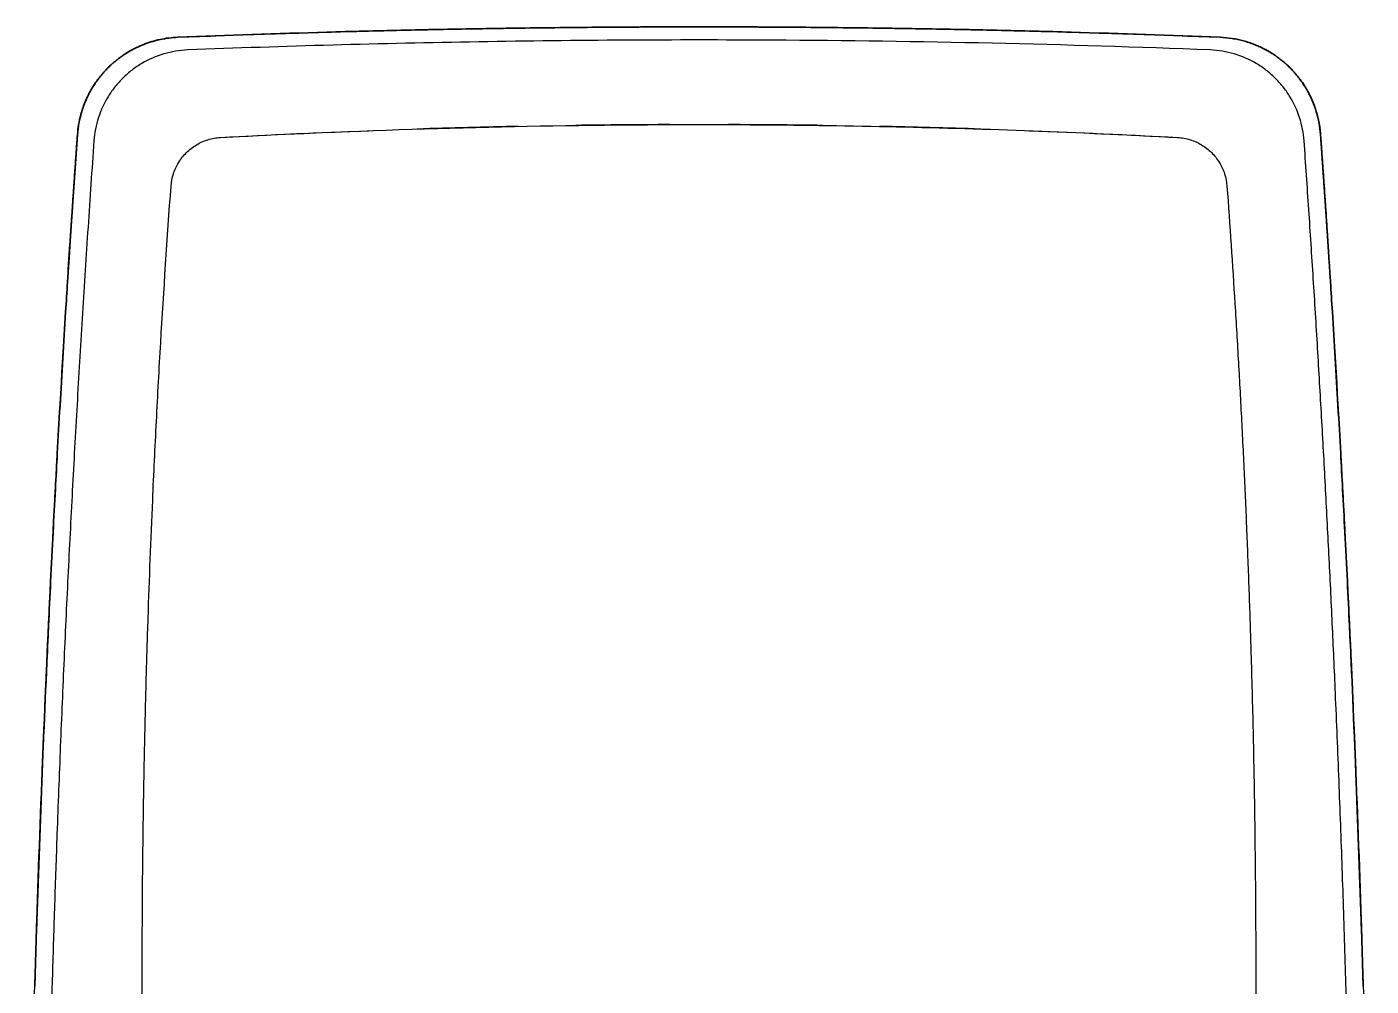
# Model space of a CAD drawing. Header units: millimetres. Extents: x 0 to 2114, y 0 to 2886.
# Drawn here: x 227 to 715.3, y 956.9 to 1305.4 of the extents above; entities that cross this region are included whole.
import ezdxf

# ---------------------------------------------------------------- set-up
doc = ezdxf.new("R2010")
doc.units = ezdxf.units.MM
doc.layers.add('Blocks', color=7, linetype='Continuous')
doc.layers.add('Blocks$Inner', color=7, linetype='Continuous', lineweight=25, true_color=0x007f00)
doc.layers.add('Blocks$Outline', color=7, linetype='Continuous', lineweight=35, true_color=0xff3f3f)

# ---------------------------------------------------------------- blocks, each defined once
blk = doc.blocks.new('Verus Stool Office Chair Back')
at = {"layer": 'Blocks$Inner'}
for points, knots in [([(281.83, 1301.65), (302.82, 1302.49), (334.32, 1303.53), (376.38, 1304.51), (407.94, 1305.04), (439.53, 1305.35), (471.12, 1305.46), (502.72, 1305.35), (534.31, 1305.04), (565.87, 1304.51), (607.92, 1303.53), (639.43, 1302.49), (660.41, 1301.65)], [1, 1, 1, 1, 1.166667, 1.25, 1.333333, 1.416667, 1.5, 1.583333, 1.666667, 1.75, 1.833333, 2, 2, 2, 2]), ([(399.93, 1304.89), (396.6, 1304.84), (388.76, 1304.71), (376.41, 1304.49), (358.39, 1304.1), (326.87, 1303.29), (299.84, 1302.37), (281.83, 1301.65)], [0.6878618, 0.6878618, 0.6878618, 0.6878618, 0.7142857, 0.75, 0.7857143, 0.8571429, 1, 1, 1, 1]), ([(459.5, 1305.41), (454.34, 1305.4), (444.67, 1305.36), (432.29, 1305.27), (425.06, 1305.2), (422.34, 1305.17)], [0.53063013, 0.53063013, 0.53063013, 0.53063013, 0.57142857, 0.60714286, 0.62866885, 0.62866885, 0.62866885, 0.62866885]), ([(519.9, 1305.17), (517.19, 1305.2), (509.96, 1305.27), (497.58, 1305.36), (487.91, 1305.4), (482.75, 1305.41)], [0.37132945, 0.37132945, 0.37132945, 0.37132945, 0.39285714, 0.42857143, 0.46936699, 0.46936699, 0.46936699, 0.46936699]), ([(660.41, 1301.65), (642.4, 1302.37), (615.38, 1303.29), (583.85, 1304.1), (565.83, 1304.49), (553.49, 1304.71), (545.65, 1304.84), (542.31, 1304.89)], [-2, -2, -2, -2, -1.8571429, -1.7857143, -1.75, -1.7142857, -1.687864, -1.687864, -1.687864, -1.687864]), ([(281.83, 1301.65), (280.7, 1301.61), (278.49, 1301.42), (275.84, 1300.96), (274.06, 1300.54), (273.06, 1300.27), (271.59, 1299.84), (269.48, 1299.11), (267.49, 1298.24), (266.31, 1297.66), (265.88, 1297.44), (265.25, 1297.11), (263.9, 1296.37), (262.33, 1295.38), (260.81, 1294.31), (259.83, 1293.56), (258.98, 1292.87), (258.04, 1292.07), (256.9, 1291.03), (255.6, 1289.7), (254.34, 1288.3), (253.15, 1286.83), (252.02, 1285.29), (250.97, 1283.69), (249.98, 1282), (249.07, 1280.25), (247.97, 1277.83), (246.35, 1273.36), (245.55, 1269.17), (245.35, 1266.28)], [1, 1, 1, 1, 1.053571, 1.107143, 1.133929, 1.147321, 1.160714, 1.214286, 1.267857, 1.28125, 1.287946, 1.294643, 1.321429, 1.375, 1.401786, 1.428571, 1.446429, 1.464286, 1.5, 1.535714, 1.571429, 1.607143, 1.642857, 1.678571, 1.714286, 1.75, 1.785714, 1.857143, 2, 2, 2, 2]), ([(656.85, 1297.03), (630.6, 1298.06), (577.79, 1299.69), (488.95, 1300.94), (408.8, 1300.48), (338.01, 1298.89), (302.89, 1297.71), (285.39, 1297.03)], [4, 4, 4, 4, 4.214286, 4.428571, 4.714286, 4.857143, 5, 5, 5, 5]), ([(696.9, 1266.28), (696.69, 1269.17), (695.9, 1273.36), (694.28, 1277.83), (693.17, 1280.25), (692.26, 1282), (691.28, 1283.69), (690.22, 1285.29), (689.1, 1286.83), (687.91, 1288.3), (686.65, 1289.7), (685.34, 1291.03), (683.98, 1292.28), (682.55, 1293.47), (681.06, 1294.59), (679.53, 1295.63), (678.2, 1296.44), (677.11, 1297.05), (676.26, 1297.5), (675.4, 1297.92), (674.24, 1298.46), (672.75, 1299.09), (671.2, 1299.65), (669.93, 1300.05), (668.94, 1300.34), (667.94, 1300.6), (666.57, 1300.91), (664.12, 1301.37), (661.92, 1301.59), (660.41, 1301.65)], [-3, -3, -3, -3, -2.857143, -2.785714, -2.75, -2.714286, -2.678571, -2.642857, -2.607143, -2.571429, -2.535714, -2.5, -2.464286, -2.428571, -2.392857, -2.357143, -2.321429, -2.303571, -2.285714, -2.267857, -2.25, -2.214286, -2.178571, -2.160714, -2.142857, -2.125, -2.107143, -2.071429, -2, -2, -2, -2]), ([(285.39, 1297.03), (282.44, 1296.91), (276.59, 1295.94), (269.9, 1293.02), (265.12, 1289.8), (261.86, 1286.98), (258.98, 1283.8), (255.67, 1279.13), (252.63, 1272.59), (251.51, 1266.88), (251.31, 1263.99)], [5, 5, 5, 5, 5.166667, 5.333333, 5.416667, 5.5, 5.583333, 5.666667, 5.833333, 6, 6, 6, 6]), ([(690.94, 1263.99), (690.73, 1266.88), (689.62, 1272.59), (686.58, 1279.13), (683.27, 1283.8), (680.38, 1286.98), (677.13, 1289.8), (672.35, 1293.02), (665.65, 1295.94), (659.81, 1296.91), (656.85, 1297.03)], [3, 3, 3, 3, 3.166667, 3.333333, 3.416667, 3.5, 3.583333, 3.666667, 3.833333, 4, 4, 4, 4]), ([(297.31, 1265.24), (321.88, 1266.57), (371.31, 1268.67), (454.44, 1270.29), (546.1, 1269.58), (612.17, 1267.01), (644.94, 1265.24)], [-1, -1, -1, -1, -0.785714, -0.571429, -0.285714, 0, 0, 0, 0]), ([(251.31, 1263.99), (250.58, 1253.54), (249.15, 1232.65), (247.15, 1201.34), (245.59, 1175.23), (244.41, 1154.41), (243.57, 1138.87), (242.75, 1123.3), (241.7, 1102.34), (240.45, 1075.8), (239.32, 1049.3), (238.49, 1028.06), (237.77, 1008.92), (237.15, 990.83), (236.61, 973.79), (236.22, 960.99), (235.85, 948.16), (235.51, 935.31), (235.19, 922.46), (234.89, 909.63), (234.62, 896.82), (234.36, 884), (234.13, 871.21), (233.85, 854.25), (233.56, 833.21), (233.39, 816.51), (233.32, 808.19)], [6, 6, 6, 6, 6.069444, 6.138889, 6.208333, 6.243056, 6.277778, 6.3125, 6.347222, 6.416667, 6.486111, 6.520833, 6.555556, 6.611111, 6.638889, 6.666667, 6.694444, 6.722222, 6.75, 6.777778, 6.805556, 6.833333, 6.861111, 6.888889, 6.944444, 7, 7, 7, 7]), ([(708.93, 808.19), (708.84, 818.51), (708.61, 839.33), (708.22, 865.77), (707.82, 887.35), (707.49, 903.55), (707.13, 919.59), (706.73, 935.6), (706.3, 951.59), (705.68, 972.92), (704.82, 999.57), (703.64, 1031.51), (702.42, 1061.27), (701.2, 1088.65), (699.98, 1113.84), (698.69, 1138.75), (697.32, 1163.62), (695.85, 1188.85), (694.29, 1214.05), (692.66, 1239.06), (691.52, 1255.69), (690.94, 1263.99)], [2, 2, 2, 2, 2.069444, 2.138889, 2.173611, 2.208333, 2.243056, 2.277778, 2.3125, 2.347222, 2.416667, 2.486111, 2.555556, 2.611111, 2.666667, 2.722222, 2.777778, 2.833333, 2.888889, 2.944444, 3, 3, 3, 3]), ([(268.87, 960.63), (268.87, 975.09), (268.99, 996.77), (269.38, 1025.63), (269.8, 1047.28), (270.34, 1068.9), (271.21, 1097.65), (272.4, 1128.69), (273.99, 1162.1), (276.08, 1200.2), (277.95, 1228.67), (279.34, 1247.6)], [24.092687, 24.092687, 24.092687, 24.092687, 24.242687, 24.317687, 24.392687, 24.467687, 24.542687, 24.692687, 24.792687, 24.892687, 25.092687, 25.092687, 25.092687, 25.092687]), ([(662.91, 1247.6), (663.95, 1233.29), (665.4, 1211.9), (667.09, 1183.46), (668.23, 1162.33), (669.26, 1141.16), (670.18, 1119.69), (671, 1098.05), (671.62, 1078.79), (672.08, 1061.97), (672.54, 1042.71), (673.16, 1008.98), (673.38, 979.99), (673.38, 960.63)], [2, 2, 2, 2, 2.15, 2.225, 2.3, 2.375, 2.45, 2.525, 2.6, 2.65, 2.7, 2.8, 3, 3, 3, 3]), ([(241.74, 1212.73), (241.51, 1209.13), (240.92, 1199.87), (240.35, 1190.6), (240.01, 1184.94)], [0.2773906, 0.2773906, 0.2773906, 0.2773906, 0.3333333, 0.4213052, 0.4213052, 0.4213052, 0.4213052]), ([(702.23, 1184.94), (701.89, 1190.6), (701.32, 1199.87), (700.74, 1209.13), (700.51, 1212.73)], [0.5786948, 0.5786948, 0.5786948, 0.5786948, 0.6666667, 0.7226094, 0.7226094, 0.7226094, 0.7226094]), ([(238.02, 1150.42), (237.79, 1146.12), (237.27, 1136.58), (236.76, 1127.04), (236.49, 1121.79)], [0.5999185, 0.5999185, 0.5999185, 0.5999185, 0.6666667, 0.7480436, 0.7480436, 0.7480436, 0.7480436]), ([(705.75, 1121.79), (705.48, 1127.04), (704.98, 1136.58), (704.46, 1146.12), (704.22, 1150.42)], [0.2519564, 0.2519564, 0.2519564, 0.2519564, 0.3333333, 0.4000815, 0.4000815, 0.4000815, 0.4000815]), ([(226.97, 805.01), (227.05, 814.31), (227.25, 833.12), (227.81, 871.76), (228.61, 911.34), (229.66, 951.08), (230.26, 970.82), (230.58, 980.66)], [2, 2, 2, 2, 2.166667, 2.333333, 2.666667, 2.833333, 3, 3, 3, 3]), ([(711.67, 980.66), (711.99, 970.82), (712.59, 951.08), (713.64, 911.34), (714.44, 871.76), (715, 833.12), (715.2, 814.31), (715.28, 805.01)], [2.010309, 2.010309, 2.010309, 2.010309, 2.176976, 2.343643, 2.676976, 2.843643, 3.010309, 3.010309, 3.010309, 3.010309]), ([(268.87, 831.06), (268.87, 835.6), (268.87, 844.71), (268.87, 858.51), (268.87, 872.36), (268.87, 887.7), (268.87, 904.85), (268.87, 929.45), (268.87, 948.15), (268.87, 960.63)], [23.092687, 23.092687, 23.092687, 23.092687, 23.19983, 23.306973, 23.414116, 23.521259, 23.664116, 23.806973, 24.092687, 24.092687, 24.092687, 24.092687]), ([(673.38, 960.63), (673.38, 951.24), (673.38, 937.19), (673.38, 918.52), (673.38, 903.07), (673.38, 885.88), (673.38, 867.42), (673.38, 848.86), (673.38, 836.66), (673.38, 830.59)], [3, 3, 3, 3, 3.214286, 3.321429, 3.428571, 3.571429, 3.714286, 3.857143, 4, 4, 4, 4])]:
    blk.add_open_spline(points, degree=3, knots=knots, dxfattribs=at)
for points in [[(265.43, 1297.2), (265.13, 1297.04), (264.52, 1296.71), (263.93, 1296.36), (263.64, 1296.18)], [(678.61, 1296.18), (678.32, 1296.36), (677.72, 1296.71), (677.12, 1297.04), (676.81, 1297.2)], [(258.6, 1292.55), (258.07, 1292.09), (257.54, 1291.62), (257.03, 1291.13)], [(685.21, 1291.13), (684.7, 1291.62), (684.18, 1292.09), (683.64, 1292.55)], [(252.76, 1286.29), (252.2, 1285.54), (251.68, 1284.77), (251.18, 1283.99)], [(691.07, 1283.99), (690.57, 1284.77), (690.04, 1285.54), (689.48, 1286.29)], [(249.02, 1280.1), (248.48, 1278.99), (248, 1277.85), (247.58, 1276.7)], [(694.67, 1276.7), (694.24, 1277.85), (693.76, 1278.99), (693.23, 1280.1)], [(245.35, 1266.28), (245.52, 1268.66), (245.91, 1271.03), (246.52, 1273.35)], [(460.4, 1269.91), (449.01, 1269.88), (437.61, 1269.78), (426.23, 1269.62)], [(516.02, 1269.62), (504.63, 1269.78), (493.24, 1269.88), (481.84, 1269.91)], [(695.72, 1273.35), (696.34, 1271.03), (696.73, 1268.66), (696.9, 1266.28)], [(242.51, 1224.78), (242.96, 1231.56), (243.87, 1245.15), (244.82, 1258.85), (245.31, 1265.72)], [(279.34, 1247.6), (279.45, 1249.13), (280.04, 1252.14), (281.96, 1256.3), (284.81, 1259.88), (288.44, 1262.7), (292.67, 1264.6), (295.75, 1265.15), (297.31, 1265.24)], [(297.31, 1265.24), (315.2, 1266.2), (333.14, 1267.02), (351.14, 1267.7)], [(405.51, 1269.26), (393.22, 1269.01), (380.95, 1268.69), (368.7, 1268.3)], [(573.55, 1268.3), (561.3, 1268.69), (549.02, 1269.01), (536.73, 1269.26)], [(591.1, 1267.7), (609.1, 1267.02), (627.04, 1266.2), (644.94, 1265.24)], [(644.94, 1265.24), (646.5, 1265.15), (649.58, 1264.6), (653.81, 1262.7), (657.44, 1259.88), (660.28, 1256.3), (662.2, 1252.14), (662.8, 1249.13), (662.91, 1247.6)], [(696.94, 1265.72), (697.43, 1258.85), (698.38, 1245.15), (699.29, 1231.56), (699.73, 1224.78)], [(230.58, 980.66), (231.92, 1022.08), (235.28, 1104.34), (239.91, 1184.98), (242.51, 1224.78)], [(699.73, 1224.78), (702.34, 1184.98), (706.97, 1104.34), (710.33, 1022.08), (711.67, 980.66)], [(234.82, 1087.76), (234.59, 1082.87), (234.37, 1077.97), (234.15, 1073.07)], [(708.1, 1073.07), (707.88, 1077.97), (707.65, 1082.87), (707.42, 1087.76)], [(234.15, 1073.07), (233.46, 1057.65), (232.16, 1026.6), (231.04, 995.14), (230.53, 979.31)], [(711.71, 979.31), (711.2, 995.14), (710.09, 1026.6), (708.79, 1057.65), (708.1, 1073.07)]]:
    blk.add_open_spline(points, degree=3, dxfattribs=at)
for points, weights in [([(245.31, 1265.72), (245.33, 1266), (245.35, 1266.28)], [0.915805971225, 0.914552672388, 0.913324605564]), ([(696.9, 1266.28), (696.92, 1266), (696.94, 1265.72)], [0.913324614215, 0.914552681119, 0.915805980037])]:
    blk.add_rational_spline(points, weights, degree=2, dxfattribs=at)
at = {"layer": 'Blocks$Outline'}
for points, knots in [([(399.93, 1304.89), (396.6, 1304.84), (388.76, 1304.71), (376.41, 1304.49), (358.39, 1304.1), (326.87, 1303.29), (299.84, 1302.37), (281.83, 1301.65)], [0.6878618, 0.6878618, 0.6878618, 0.6878618, 0.7142857, 0.75, 0.7857143, 0.8571429, 1, 1, 1, 1]), ([(422.34, 1305.17), (417.54, 1305.12), (410.07, 1305.04), (402.6, 1304.93), (399.93, 1304.89)], [-1.37133353, -1.37133353, -1.37133353, -1.37133353, -1.33333333, -1.31219357, -1.31219357, -1.31219357, -1.31219357]), ([(459.5, 1305.41), (454.34, 1305.4), (444.67, 1305.36), (432.29, 1305.27), (425.06, 1305.2), (422.34, 1305.17)], [0.53063013, 0.53063013, 0.53063013, 0.53063013, 0.57142857, 0.60714286, 0.62866885, 0.62866885, 0.62866885, 0.62866885]), ([(482.75, 1305.41), (478.87, 1305.42), (471.12, 1305.43), (463.37, 1305.42), (459.5, 1305.41)], [-1.53065462, -1.53065462, -1.53065462, -1.53065462, -1.5, -1.4693439, -1.4693439, -1.4693439, -1.4693439]), ([(519.9, 1305.17), (517.19, 1305.2), (509.96, 1305.27), (497.58, 1305.36), (487.91, 1305.4), (482.75, 1305.41)], [0.37132945, 0.37132945, 0.37132945, 0.37132945, 0.39285714, 0.42857143, 0.46936699, 0.46936699, 0.46936699, 0.46936699]), ([(542.31, 1304.89), (539.65, 1304.93), (532.18, 1305.04), (524.71, 1305.12), (519.9, 1305.17)], [-1.6878062, -1.6878062, -1.6878062, -1.6878062, -1.66666667, -1.62866459, -1.62866459, -1.62866459, -1.62866459]), ([(660.41, 1301.65), (642.4, 1302.37), (615.38, 1303.29), (583.85, 1304.1), (565.83, 1304.49), (553.49, 1304.71), (545.65, 1304.84), (542.31, 1304.89)], [0, 0, 0, 0, 0.1428571, 0.2142857, 0.25, 0.2857143, 0.312136, 0.312136, 0.312136, 0.312136]), ([(281.83, 1301.65), (280.7, 1301.61), (278.49, 1301.42), (275.84, 1300.96), (274.06, 1300.54), (273.06, 1300.27), (271.59, 1299.84), (269.48, 1299.11), (267.49, 1298.24), (266.31, 1297.66), (265.88, 1297.44), (265.62, 1297.31), (265.48, 1297.23), (265.43, 1297.2)], [-1, -1, -1, -1, -0.9464286, -0.8928571, -0.8660714, -0.8526786, -0.8392857, -0.7857143, -0.7321429, -0.71875, -0.7120536, -0.7053571, -0.7025676, -0.7025676, -0.7025676, -0.7025676]), ([(676.81, 1297.2), (676.63, 1297.3), (676.16, 1297.55), (675.4, 1297.92), (674.24, 1298.46), (672.75, 1299.09), (671.2, 1299.65), (669.93, 1300.05), (668.94, 1300.34), (667.94, 1300.6), (666.57, 1300.91), (664.12, 1301.37), (661.92, 1301.59), (660.41, 1301.65)], [-2.2974363, -2.2974363, -2.2974363, -2.2974363, -2.2857143, -2.2678571, -2.25, -2.2142857, -2.1785714, -2.1607143, -2.1428571, -2.125, -2.1071429, -2.0714286, -2, -2, -2, -2]), ([(263.64, 1296.18), (263.06, 1295.84), (262.11, 1295.23), (260.81, 1294.31), (259.83, 1293.56), (259.09, 1292.96), (258.73, 1292.66), (258.6, 1292.55)], [-0.6633764, -0.6633764, -0.6633764, -0.6633764, -0.625, -0.5982143, -0.5714286, -0.5535714, -0.5439132, -0.5439132, -0.5439132, -0.5439132]), ([(683.64, 1292.55), (683.28, 1292.86), (682.43, 1293.56), (681.06, 1294.59), (679.75, 1295.48), (678.92, 1296), (678.61, 1296.18)], [-2.4560964, -2.4560964, -2.4560964, -2.4560964, -2.4285714, -2.3928571, -2.3571429, -2.3366243, -2.3366243, -2.3366243, -2.3366243]), ([(257.03, 1291.13), (256.99, 1291.09), (256.51, 1290.62), (255.6, 1289.7), (254.34, 1288.3), (253.41, 1287.15), (252.89, 1286.47), (252.76, 1286.29)], [-0.5031809, -0.5031809, -0.5031809, -0.5031809, -0.5, -0.4642857, -0.4285714, -0.3928571, -0.3804863, -0.3804863, -0.3804863, -0.3804863]), ([(689.48, 1286.29), (689.35, 1286.47), (688.84, 1287.15), (687.91, 1288.3), (686.65, 1289.7), (685.74, 1290.62), (685.25, 1291.09), (685.21, 1291.13)], [-2.6195136, -2.6195136, -2.6195136, -2.6195136, -2.6071429, -2.5714286, -2.5357143, -2.5, -2.4968182, -2.4968182, -2.4968182, -2.4968182]), ([(251.18, 1283.99), (251.11, 1283.88), (250.7, 1283.23), (249.98, 1282), (249.35, 1280.79), (249.04, 1280.14), (249.02, 1280.1)], [-0.3282973, -0.3282973, -0.3282973, -0.3282973, -0.32142857, -0.28571429, -0.25, -0.24715265, -0.24715265, -0.24715265, -0.24715265]), ([(693.23, 1280.1), (693.21, 1280.14), (692.9, 1280.79), (692.26, 1282), (691.54, 1283.23), (691.14, 1283.88), (691.07, 1283.99)], [-2.75284735, -2.75284735, -2.75284735, -2.75284735, -2.75, -2.71428571, -2.67857143, -2.6717027, -2.6717027, -2.6717027, -2.6717027]), ([(247.58, 1276.7), (247.33, 1276.01), (246.96, 1274.9), (246, 1271.52), (245.52, 1268.72), (245.35, 1266.28)], [-0.181607, -0.181607, -0.181607, -0.181607, -0.1428571, -0.1205843, 0, 0, 0, 0]), ([(695.72, 1273.35), (695.61, 1273.77), (695.29, 1274.9), (694.92, 1276.01), (694.67, 1276.7)], [-2.87941572, -2.87941572, -2.87941572, -2.87941572, -2.85714286, -2.81839305, -2.81839305, -2.81839305, -2.81839305]), ([(241.74, 1212.73), (241.51, 1209.13), (240.92, 1199.87), (240.35, 1190.6), (240.01, 1184.94)], [0.2773906, 0.2773906, 0.2773906, 0.2773906, 0.3333333, 0.4213052, 0.4213052, 0.4213052, 0.4213052]), ([(702.23, 1184.94), (701.89, 1190.6), (701.32, 1199.87), (700.74, 1209.13), (700.51, 1212.73)], [0.5786948, 0.5786948, 0.5786948, 0.5786948, 0.6666667, 0.7226094, 0.7226094, 0.7226094, 0.7226094]), ([(238.02, 1150.42), (237.79, 1146.12), (237.27, 1136.58), (236.76, 1127.04), (236.49, 1121.79)], [0.5999185, 0.5999185, 0.5999185, 0.5999185, 0.6666667, 0.7480436, 0.7480436, 0.7480436, 0.7480436]), ([(705.75, 1121.79), (705.48, 1127.04), (704.98, 1136.58), (704.46, 1146.12), (704.22, 1150.42)], [0.2519564, 0.2519564, 0.2519564, 0.2519564, 0.3333333, 0.4000815, 0.4000815, 0.4000815, 0.4000815]), ([(236.49, 1121.79), (236.19, 1115.85), (235.62, 1104.52), (233.38, 1057.78), (231.74, 1016.61), (230.58, 980.66), (230.56, 980.21), (230.31, 972.29), (230.06, 964.36), (229.84, 956.86)], [-5.5731783, -5.5731783, -5.5731783, -5.5731783, -5.5, -5.4338948, -5, -5, -5, -4.9923478, -4.8659402, -4.8659402, -4.8659402, -4.8659402]), ([(712.4, 956.86), (712.18, 964.36), (711.94, 972.29), (711.68, 980.21), (711.67, 980.66), (710.5, 1016.61), (708.87, 1057.78), (706.63, 1104.52), (706.06, 1115.85), (705.75, 1121.79)], [-2.144369, -2.144369, -2.144369, -2.144369, -2.0179614, -2.0103092, -2.0103092, -2.0103092, -1.5764145, -1.5103092, -1.4371309, -1.4371309, -1.4371309, -1.4371309])]:
    blk.add_open_spline(points, degree=3, knots=knots, dxfattribs=at)
for points in [[(265.43, 1297.2), (265.13, 1297.04), (264.52, 1296.71), (263.93, 1296.36), (263.64, 1296.18)], [(678.61, 1296.18), (678.32, 1296.36), (677.72, 1296.71), (677.12, 1297.04), (676.81, 1297.2)], [(258.6, 1292.55), (258.07, 1292.09), (257.54, 1291.62), (257.03, 1291.13)], [(685.21, 1291.13), (684.7, 1291.62), (684.18, 1292.09), (683.64, 1292.55)], [(252.76, 1286.29), (252.2, 1285.54), (251.68, 1284.77), (251.18, 1283.99)], [(691.07, 1283.99), (690.57, 1284.77), (690.04, 1285.54), (689.48, 1286.29)], [(249.02, 1280.1), (248.48, 1278.99), (248, 1277.85), (247.58, 1276.7)], [(694.67, 1276.7), (694.24, 1277.85), (693.76, 1278.99), (693.23, 1280.1)], [(240.01, 1184.94), (239.33, 1173.47), (238.66, 1161.97), (238.02, 1150.42)], [(704.22, 1150.42), (703.58, 1161.97), (702.92, 1173.47), (702.23, 1184.94)]]:
    blk.add_open_spline(points, degree=3, dxfattribs=at)
for points, weights, knots in [([(700.51, 1212.73), (700.25, 1216.76), (699.99, 1220.77), (699.73, 1224.78), (699.29, 1231.56), (698.38, 1245.15), (697.43, 1258.85), (696.94, 1265.72), (696.93, 1265.91), (696.91, 1266.09), (696.9, 1266.28), (696.73, 1268.66), (696.34, 1271.03), (695.72, 1273.35)], [1.00271684983, 1.00271684983, 1.00271684983, 1.00271684983, 1.00271684983, 1.00271684983, 1.00271684983, 1.00271684983, 1.00180202437, 1.00089640776, 1, 1, 1, 1], [-1.060704, -1.060704, -1.060704, -1.060704, -1.010309, -1.010309, -1.010309, -0.510309, -0.010309, -0.010309, -0.010309, 0, 0, 0, 0.333333, 0.333333, 0.333333, 0.333333]), ([(245.35, 1266.28), (245.33, 1266.09), (245.32, 1265.91), (245.31, 1265.72), (244.82, 1258.85), (243.87, 1245.15), (242.96, 1231.56), (242.51, 1224.78), (242.25, 1220.77), (241.99, 1216.76), (241.74, 1212.73)], [0.997290511593, 0.998184490495, 0.999087653297, 1, 1, 1, 1, 1, 1, 1, 1], [-7.010309, -7.010309, -7.010309, -7.010309, -7, -7, -7, -6.5, -6, -6, -6, -5.949605, -5.949605, -5.949605, -5.949605])]:
    blk.add_rational_spline(points, weights, degree=3, knots=knots, dxfattribs=at)

msp = doc.modelspace()

# ---------------------------------------------------------------- block references
at = {"layer": 'Blocks'}
msp.add_blockref('Verus Stool Office Chair Back', (0, 0), dxfattribs=at)

doc.saveas('drawing.dxf')
